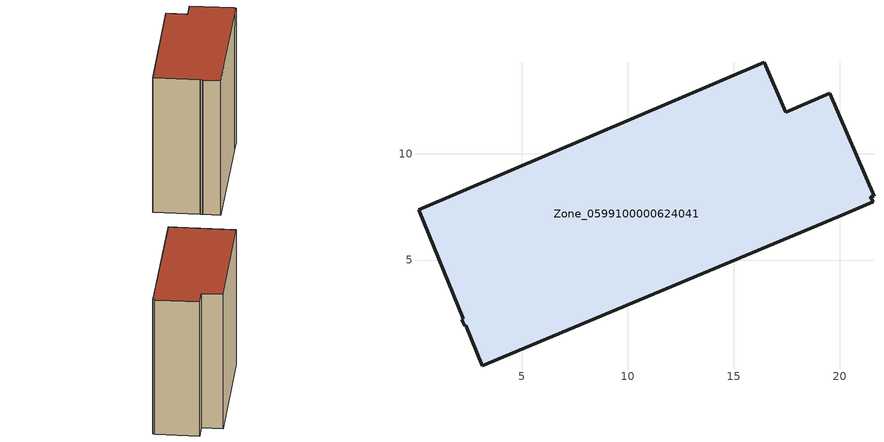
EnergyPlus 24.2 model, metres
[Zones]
Zone_0599100000624041
 floor ground (C_G): 19.52,12.85 21.61,8 21.44,7.97 21.57,7.75 19.92,7.04 3.15,0.01 2.37,1.93 2.32,1.9 2.19,2.2 2.25,2.23 0.14,7.37 16.43,14.33 17.44,11.96 z0
 wall outside (C_F): 3.15,0.01 19.92,7.04 21.57,7.75 21.44,7.97 21.61,8 19.52,12.85 17.44,11.96 16.43,14.33 0.14,7.37 2.25,2.23 2.19,2.2 2.32,1.9 2.37,1.93 3.15,0.01 z0:17.29
 roof outside (C_R): 21.61,8 19.52,12.85 17.44,11.96 16.43,14.33 0.14,7.37 2.25,2.23 2.19,2.2 2.32,1.9 2.37,1.93 3.15,0.01 19.92,7.04 21.57,7.75 21.44,7.97 z17.29
[BUILDING]
Pand.0599100000624041: North Axis=0; Terrain=City; Loads Convergence Tolerance Value=0.04; Temperature Convergence Tolerance Value=0.4; Solar Distribution=FullExterior; Maximum Number of Warmup Days=25; Minimum Number of Warmup Days=1
[Site:Location]
Rotterdam.The.Hague.AP_ZH_NLD Design_Conditions: Latitude=51.96; Longitude=4.45; Time Zone=1; Elevation=-4.5
[SITE:GROUNDTEMPERATURE:BUILDINGSURFACE]
18, 18, 18, 18, 18, 18, 18, 18, 18, 18, 18, 18
[MATERIAL] Thermal Absorptance=0.9; Solar Absorptance=0.7; Visible Absorptance=0.7
Name | Roughness | Thickness | Conductivity | Density | Specific Heat
G.TI.1946 | MediumSmooth | 0.15 | 1 | 540 | 1210
F.TI.1946 | Rough | 0.3 | 0.857143 | 1920 | 840
R.TI.1946 | MediumRough | 0.2 | 0.1 | 1500 | 1000
[CONSTRUCTION]
C_G: G.TI.1946
C_F: F.TI.1946
C_R: R.TI.1946
[ZONE]
Zone_0599100000624041: Type=1; Multiplier=1; Ceiling Height=Autocalculate; Volume=Autocalculate; Floor Area=autocalculate; Part of Total Floor Area=Yes
[ZONEINFILTRATION:DESIGNFLOWRATE]
Infil_Zone_0599100000624041: Zone or ZoneList or Space or SpaceList=Zone_0599100000624041; Schedule=AlwaysOn; Design Flow Rate Calculation Method=Flow/Area; Flow Rate per Floor Area=0.003; Constant Term Coefficient=1; Temperature Term Coefficient=0; Velocity Term Coefficient=0; Velocity Squared Term Coefficient=0
[HVACTEMPLATE:ZONE:IDEALLOADSAIRSYSTEM]
Zone_0599100000624041: Maximum Heating Supply Air Temperature=50; Minimum Cooling Supply Air Temperature=13; Maximum Heating Supply Air Humidity Ratio=0.0156; Minimum Cooling Supply Air Humidity Ratio=0.0077; Heating Limit=NoLimit; Cooling Limit=NoLimit; Dehumidification Control Type=ConstantSensibleHeatRatio; Cooling Sensible Heat Ratio=0.7; Dehumidification Setpoint=60; Humidification Control Type=None; Humidification Setpoint=30; Outdoor Air Method=None; Outdoor Air Flow Rate per Person=0.00944; Outdoor Air Flow Rate per Zone Floor Area=0; Outdoor Air Flow Rate per Zone=0; Demand Controlled Ventilation Type=None; Outdoor Air Economizer Type=NoEconomizer; Heat Recovery Type=None; Sensible Heat Recovery Effectiveness=0.7; Latent Heat Recovery Effectiveness=0.65
[ZONECONTROL:THERMOSTAT]
ThermostatControl_Zone_0599100000624041: Zone or ZoneList=Zone_0599100000624041; Control Type Schedule=DualSetpointControlType; Control 1=Thermostat_Zone_0599100000624041; Temperature Difference Between Cutout And Setpoint=0
[THERMOSTATSETPOINT:DUALSETPOINT]
Thermostat_Zone_0599100000624041: Heating Setpoint Temperature Schedule=HeatingSetpoint_Zone_0599100000624041; Cooling Setpoint Temperature Schedule=CoolingSetpoint_Zone_0599100000624041
[SCHEDULE:COMPACT]
HeatingSetpoint_Zone_0599100000624041: Through: 12/31, For: AllDays, Until: 24:00, 21
CoolingSetpoint_Zone_0599100000624041: Through: 12/31, For: AllDays, Until: 24:00, 24
DualSetpointControlType: Through: 12/31, For: AllDays, Until: 24:00, 4
AlwaysOn: Through: 12/31, For: AllDays, Until: 24:00, 1
